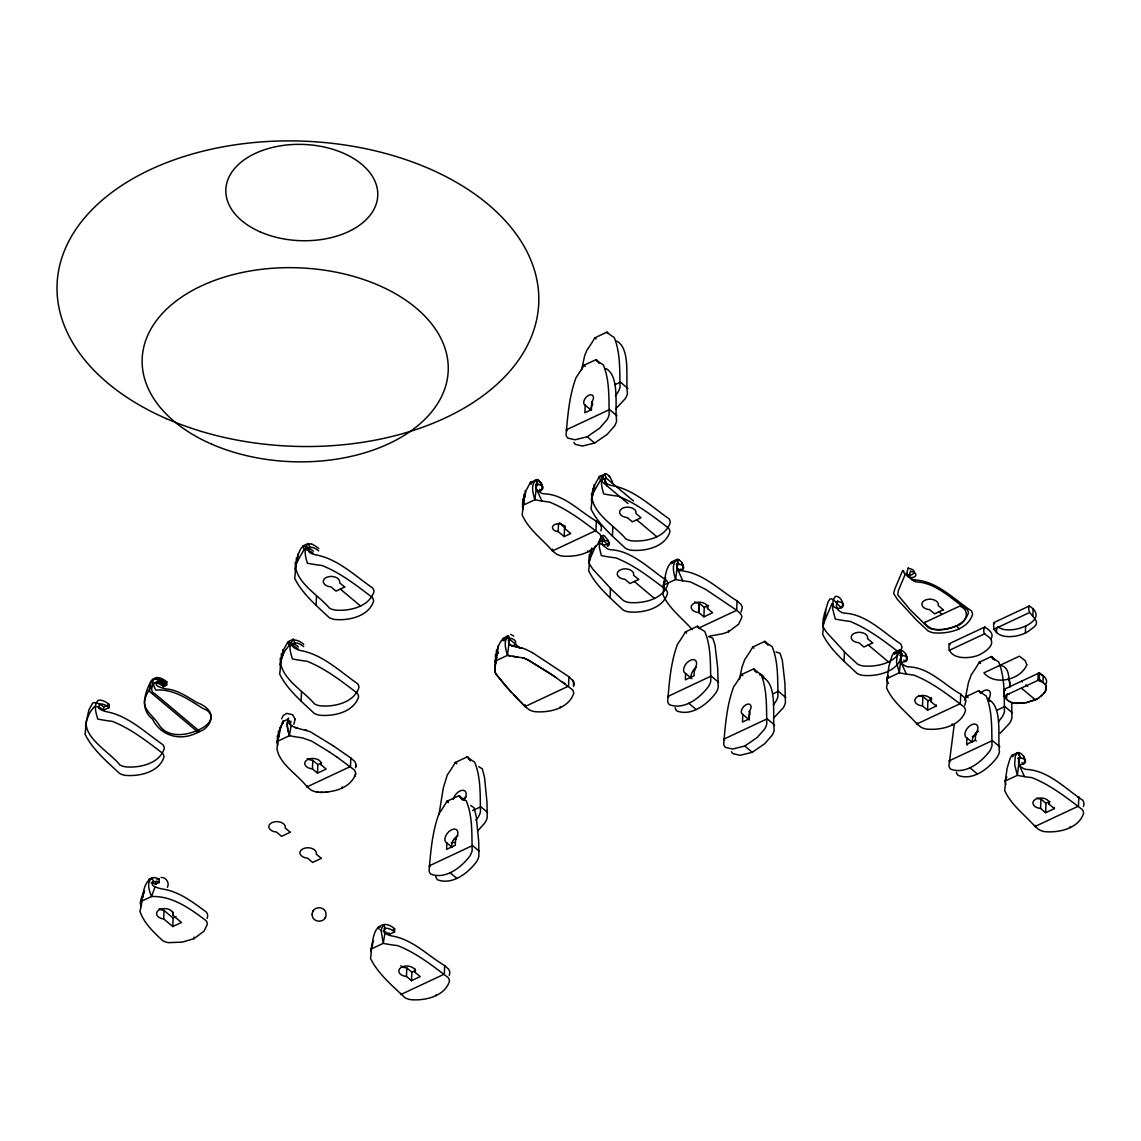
<?xml version="1.0" encoding="UTF-8"?>
<svg xmlns="http://www.w3.org/2000/svg" width="1141" height="1141" viewBox="0 0 1141 1141"><rect width="100%" height="100%" fill="white"/><g stroke="black" fill="none" stroke-linecap="round" stroke-linejoin="round"><path stroke-width="1.5" d="M312.235 914.668C311.536 905.897 325.827 905.326 325.969 914.012C326.996 923.397 311.45 923.497 312.235 914.198M520.481 648.373L509.87 639.459L508.43 635.637C495.85 640.187 496.192 656.246 495.151 667.628M685.584 673.49L685.356 679.851L694.056 675.757L694.284 669.382A8.258 4.949 -50 0 0 694.955 660.026A8.258 4.949 -50 0 0 685.556 664.461A8.258 4.949 -50 0 0 685.598 673.475L691.803 678.71M103.617 710.187L103.731 706.992L109.165 704.439L109.051 707.634L103.617 710.187A23.39 11.439 64.9 0 0 94.289 706.664L90.71 711.285A7.93 1.569 -64.7 0 0 89.383 713.753L88.741 715.122A13.549 2.938 -64.6 0 0 86.616 720.57C82.509 737.257 111.148 753.374 119.862 764.955A14.234 9.014 2.2 0 0 125.153 766.795C139.444 768.25 159.583 763.728 164.29 748.453A14.234 9.014 2.2 0 0 162.949 744.745C145.192 732.465 127.863 715.393 105.813 711.57A13.549 5.634 8.9 0 1 100.65 709.545L99.681 708.932A7.93 3.409 8.1 0 1 98.483 707.648L99.723 704.111A23.39 11.439 64.9 0 1 109.051 707.634M163.448 686.582L163.562 683.388L166.828 681.862L166.7 685.056L163.448 686.582A23.39 11.439 64.9 0 0 154.121 683.06L150.712 687.21A8.301 1.383 -61.1 0 0 149.171 689.677L148.016 691.774A15.66 4.25 -60.2 0 0 145.035 698.734C141.513 708.861 153.721 716.277 158.357 723.808C166.9 738.555 186.254 735.802 199.261 729.584C216.776 721.44 213.909 708.903 196.808 702.428C187.167 696.78 177.511 689.777 166.03 688.893A15.66 5.177 8.3 0 1 158.841 686.711L157.301 685.869A8.301 3.38 4 0 1 156.16 684.657L157.387 681.534A23.39 11.439 64.9 0 1 166.7 685.056M163.705 918.947A8.258 5.234 2.2 0 1 156.645 912.729A8.258 5.234 2.2 0 1 166.443 908.692A8.258 5.234 2.2 0 1 172.79 915.21L181.448 922.484L172.762 926.549L163.705 918.947L164.033 910.432A8.258 5.234 2.2 0 1 159.127 908.735M172.79 915.21L172.919 912.016M172.762 926.549L173.09 918.049L164.033 910.432M163.562 683.388A27.512 13.464 64.9 0 0 152.609 679.252L150.997 681.263A18.498 3.78 -76.1 0 0 149.314 684.514C143.795 695.967 141.056 710.258 152.58 719.187C160.981 736.202 180.592 741.322 197.008 732.736L197.093 730.611M197.008 732.736L199.176 731.709L199.261 729.584M159.326 882.307A6.347 3.366 62.9 0 1 159.269 879.112A27.384 13.007 57.9 0 0 151.981 877.786C141.085 883.918 143.524 900.62 139.887 911.074C143.68 922.912 153.907 932.582 162.906 940.797A14.234 9.014 2.2 0 0 168.198 942.651L182.161 942.138L193.97 938.686L194.027 937.089M277.277 735.874L277.848 744.987M303.706 646.619A23.39 11.439 64.9 0 0 294.392 643.096L293.137 646.633A7.93 3.409 8.1 0 0 294.349 647.903L295.319 648.516A13.549 5.634 8.9 0 0 300.482 650.541C322.532 654.378 339.847 671.436 357.618 683.73A14.234 9.014 2.2 0 1 358.944 687.438C354.238 702.699 334.099 707.235 319.808 705.78A14.234 9.014 2.2 0 1 314.517 703.926C302.964 690.148 279.759 678.225 280.258 658.186M278.176 737.571L278.433 731.196M281.171 659.883L281.413 653.508M279.531 733.863L279.773 727.473M282.512 656.175L282.754 649.785M318.71 550.875A23.39 11.439 64.9 0 0 309.396 547.352L308.541 551.017A9.67 4.678 -3.5 0 0 310.281 552.872L310.737 553.128A11.61 3.851 8.3 0 0 314.887 554.711C337.208 558.306 354.68 575.592 372.622 587.986A14.234 9.014 2.2 0 1 373.948 591.694C369.242 606.955 349.103 611.49 334.812 610.036A14.234 9.014 2.2 0 1 329.521 608.182C317.968 594.404 294.763 582.481 295.262 562.442M296.175 564.139L296.418 557.764M297.516 560.431L297.758 554.041M301.124 701.045L301.495 691.631M307.086 785.807L307.043 786.876L311.208 790.128A14.234 9.014 2.2 0 0 316.499 791.982C330.79 793.437 350.929 788.902 355.635 773.641A14.234 9.014 2.2 0 0 354.295 769.933L336.98 757.068M316.143 605.3L316.499 595.887M312.463 768.863A8.258 5.234 2.2 0 1 304.804 762.915A8.258 5.234 2.2 0 1 314.203 758.508A8.258 5.234 2.2 0 1 321.12 764.812L326.198 769.048L317.512 773.127L312.449 768.877L312.791 760.362A8.258 5.234 2.2 0 1 307.271 758.551M317.512 773.127L317.84 764.613L312.777 760.362M321.12 764.812L321.206 762.687M342.257 788.017L342.3 786.948M333.286 745.843L350.829 757.995L350.501 766.495L307.043 786.876C297.758 774.497 279.916 764.712 276.978 748.967A111.362 70.528 2.2 0 0 277.234 746.599A106.17 67.248 2.2 0 0 277.363 743.675L278.504 734.718M383.019 931.099A23.39 11.439 64.9 0 1 389.124 934.479L389.181 932.882M389.124 934.479L394.544 931.94L394.672 928.745A27.512 13.464 64.9 0 0 383.704 924.609C372.765 927.134 373.349 940.384 371.153 948.998A108.11 68.474 2.2 0 1 370.525 958.397C378.056 973.958 392.632 985.995 405.041 997.762A14.234 9.014 2.2 0 0 410.332 999.616C424.623 1001.056 444.762 996.535 449.454 981.26A14.234 9.014 2.2 0 0 448.128 977.552C432.496 965.643 416.223 952.892 397.767 945.632A108.11 68.474 2.2 0 1 383.233 943.35L371.153 948.998L372.608 944.791M400.919 993.44L400.876 994.51L444.334 974.129L444.662 965.614C427.419 955.259 411.944 938.9 391.32 935.862A13.549 5.634 8.9 0 1 386.157 933.837A8.8 3.78 8.1 0 1 385.002 933.081M406.481 976.439A8.258 5.234 2.2 0 1 398.822 970.492A8.258 5.234 2.2 0 1 408.221 966.085A8.258 5.234 2.2 0 1 415.124 972.374L420.202 976.61L411.516 980.69L406.453 976.439L406.809 967.925A8.258 5.234 2.2 0 1 400.876 965.814M411.516 980.69L411.844 972.175L406.781 967.925M415.124 972.374L415.281 968.966M436.09 995.651L436.133 994.581M446.873 842.957A8.258 4.949 -50 0 1 446.858 833.928A8.258 4.949 -50 0 1 456.257 829.521A8.258 4.949 -50 0 1 455.53 838.892L455.302 845.267L446.616 849.346L446.858 842.957L452.25 847.492M495.921 663.734L495.351 654.62M496.264 656.317L496.506 649.942M497.604 652.609L497.847 646.22M522.492 505.392L522.749 499.016M523.648 500.714L523.89 494.338M524.988 497.005L525.245 490.616M529.067 660.425L551.017 674.003L572.34 689.578A14.234 9.014 2.2 0 1 573.681 693.286C568.974 708.547 548.835 713.082 534.544 711.627A14.234 9.014 2.2 0 1 529.253 709.773L525.088 706.521L525.16 704.753M552.544 549.149L552.472 550.918L556.637 554.169A14.234 9.014 2.2 0 0 561.928 556.024C576.219 557.478 596.358 552.943 601.065 537.682A14.234 9.014 2.2 0 0 599.738 533.974C584.092 522.05 567.833 509.3 549.363 502.04A108.11 68.474 2.2 0 1 534.844 499.758L522.749 505.42A108.11 68.474 2.2 0 1 522.122 514.805C528.369 529.239 542.346 539.18 552.472 550.918L595.944 530.536L596.301 521.123C579.5 511.539 564.196 494.067 543.715 493.811A8.458 4.379 4.1 0 1 540.962 492.955L536.94 489.846A14.961 7.745 4 0 1 535.885 486.237L536.869 483.927L535.514 484.568L538.067 484.526A5.192 3.295 2.2 0 1 542.888 488.319A5.192 3.295 2.2 0 1 536.812 491.029M558.191 531.549A6.19 3.922 2.2 0 1 552.472 527.085A6.19 3.922 2.2 0 1 559.518 523.776A6.19 3.922 2.2 0 1 564.709 528.483L570.728 533.532L564.21 536.598L558.191 531.549L558.505 523.362M564.21 536.598L564.567 527.199L559.76 523.134M564.709 528.483L564.824 525.559M560.302 707.662L560.359 706.493M532.433 652.638L568.917 676.727L568.546 686.14L525.088 706.521L513.493 694.627M585.176 405.169L584.891 412.757L591.409 409.705L591.708 402.117A6.19 3.708 -50 0 0 592.222 395.1A6.19 3.708 -50 0 0 585.19 398.394A6.19 3.708 -50 0 0 585.176 405.169L591.209 410.232M587.701 552.059L587.743 550.889M588.984 561.244L589.227 554.868M605.728 478.079L604.873 481.744A9.67 4.678 -3.5 0 0 606.613 483.599L607.069 483.855A11.61 3.851 8.3 0 0 611.219 485.424C633.54 489.033 651.012 506.319 668.94 518.699A14.234 9.014 2.2 0 1 670.28 522.407C665.574 537.682 645.435 542.203 631.144 540.763A14.234 9.014 2.2 0 1 625.853 538.909C614.3 525.131 591.095 513.208 591.594 493.154M590.125 556.566L590.382 550.176M592.507 494.866L592.75 488.476M591.48 552.843L591.666 548.065M593.848 491.143L594.09 484.768M610.093 597.727L610.464 588.314M612.46 536.028L612.831 526.614M703.897 616.839L698.834 612.589A8.258 5.234 2.2 0 1 691.204 606.641A8.258 5.234 2.2 0 1 700.603 602.234A8.258 5.234 2.2 0 1 707.506 608.524L712.583 612.76L703.897 616.839L704.254 607.426L699.205 603.175A8.258 5.234 2.2 0 1 694.641 601.949M707.506 608.524L707.648 605.386M709.117 636.207L722.324 633.84L728.471 631.8L728.514 630.616M676.285 564.296L677.654 563.668L676.798 567.334A9.67 4.678 -3.5 0 0 678.538 569.188L678.995 569.445A11.61 3.851 8.3 0 0 683.131 571.013C704.026 573.866 719.686 590.382 737.072 600.865L736.715 610.278L740.509 613.715A14.234 9.014 2.2 0 1 741.835 617.424L738.584 624.227L728.471 631.8M742.791 714.437L742.491 722.025L749.009 718.973L749.309 711.385A6.19 3.708 -50 0 0 749.822 704.368A6.19 3.708 -50 0 0 742.791 707.677A6.19 3.708 -50 0 0 742.791 714.437L749.266 719.885M822.961 624.712L823.203 618.322M824.116 620.034L824.358 613.644M825.456 616.311L825.699 609.936M844.069 661.195L844.44 651.782M916.95 722.795L916.908 723.965L921.058 727.231A14.234 9.014 2.2 0 0 926.349 729.07C940.64 730.525 960.779 726.004 965.486 710.729A14.234 9.014 2.2 0 0 964.159 707.021C948.528 695.097 932.254 682.347 913.798 675.087A108.11 68.474 2.2 0 1 899.265 672.805L887.185 678.467A108.11 68.474 2.2 0 1 886.543 687.852C892.79 702.285 906.767 712.226 916.908 723.965L960.365 703.598L960.722 694.17C943.921 684.586 928.631 667.114 908.136 666.857A8.458 4.379 4.1 0 1 905.383 666.002L902.588 664.219A15.147 8.643 -3 0 1 901.062 662.308L900.292 658.928L901.376 654.891L900.021 655.533M936.276 704.896L936.233 706.079L927.547 710.158L922.484 705.908L922.855 696.523A8.258 5.177 1.9 0 1 918.519 695.454M927.547 710.158L927.904 700.745L922.841 696.538M984.754 627.037C981.303 634.253 986.994 634.667 990.359 638.489C995.166 645.221 985.838 651.126 980.861 654.064C971.062 659.612 945.989 660.397 949.212 643.709L984.754 627.037C988.762 629.518 994.51 633.726 990.973 638.96M952.122 725.106L952.165 723.936M967.568 745.073L966.627 744.303L966.869 737.913A8.258 4.949 -50 0 1 966.869 728.885A8.258 4.949 -50 0 1 976.268 724.478A8.258 4.949 -50 0 1 975.555 733.848L975.327 740.224L976.254 741.008M1029.268 605.999C1025.074 615.926 1046.097 620.034 1030.851 629.333C1021.552 638.432 991.229 641.841 993.725 622.658L1029.268 605.999C1052.501 620.091 1009.443 637.077 997.933 626.709M996.549 632.585L996.749 627.479M1003.823 696.652L1003.752 689.521L1039.294 672.862C1043.302 675.401 1049.05 679.508 1045.527 684.771M1007.845 700.503L1006.576 699.447L1006.776 694.341M1025.374 633.013L1025.631 626.209M1032.89 615.541L1033.161 608.738M1037.953 680.179L1038.21 673.375L1043.188 675.6L1042.931 682.418L1044.172 683.473M1039.294 672.862L1039.422 679.965M1035.044 825.328L1035.001 826.498L1039.166 829.764A14.234 9.014 2.2 0 0 1044.457 831.618C1058.748 833.058 1078.887 828.537 1083.593 813.262A14.234 9.014 2.2 0 0 1082.253 809.554C1066.621 797.63 1050.362 784.88 1031.892 777.62A108.11 68.474 2.2 0 1 1017.358 775.338L1005.278 781L1005.806 784.666M1054.384 807.443L1054.341 808.612L1045.641 812.692L1040.592 808.441L1040.963 799.057A8.258 5.177 1.9 0 1 1036.884 798.115M1045.641 812.692L1045.997 803.293L1040.949 799.071M1070.215 827.639L1070.258 826.469M355.479 767.75L355.963 765.126A14.234 9.014 2.2 0 0 354.623 761.418L350.829 757.995M355.635 773.627L355.151 776.265M573.552 686.497L573.424 681.362L568.917 676.727M355.849 766.424L355.963 765.126M573.937 685.17L574.037 683.873A14.234 9.014 2.2 0 0 572.711 680.164M509.87 639.459L508.173 640.258L509.485 639.53L508.472 642.469L510.369 645.05L524.732 648.858L532.448 652.638M901.376 654.891L899.265 672.805L896.555 662.251L897.14 654.178A35.285 19.839 39.1 0 1 899.35 650.185A9.984 4.935 65.6 0 1 900.192 650.056A9.542 4.721 65.6 0 1 905.084 653.18A8.515 7.445 -75.7 0 1 905.612 653.936L906.453 655.875A6.033 5.277 -75.7 0 1 906.239 659.755L905.412 661.452L904.385 660.625A6.033 0.827 46.8 0 1 903.8 660.111M494.994 668.826L495.365 661.024L507.46 655.348L509.485 639.53M536.869 483.927L534.844 499.744C533.061 493.582 530.437 485.182 535.814 480.033A5.776 2.853 65.6 0 1 538.224 479.99L541.932 484.839A6.005 5.249 -75.7 0 1 541.747 488.79L540.92 490.487L539.893 489.66A6.033 0.827 46.8 0 1 539.593 489.418M677.654 563.668L675.615 579.485L663.534 585.162A108.11 68.474 2.2 0 1 662.907 594.547C668.897 608.595 682.475 618.294 692.316 629.704M495.051 668.426L494.909 669.41M439 814.56L443.307 787.875L447.372 774.796A108.11 64.837 -50 0 0 455.288 762.473L467.368 756.811L470.563 760.762M494.966 669.011L494.823 670.009M494.88 669.61L494.837 671.393M329.207 751.833L311.735 741.151L302.051 737.771A113.23 71.712 2.2 0 1 299.256 737.4L297.43 737.129A107.254 67.932 2.2 0 1 294.706 736.701L289.415 735.703L277.32 741.379L279.688 729.598L282.654 721.711A5.848 2.71 68.2 0 0 283.31 723.28M599.439 540.905L599.339 547.266L601.321 555.596A108.11 68.474 2.2 0 0 615.855 557.878C634.31 565.166 650.584 577.902 666.216 589.826A14.234 9.014 2.2 0 1 667.542 593.534C662.835 608.795 642.697 613.33 628.406 611.876A14.234 9.014 2.2 0 1 623.129 610.021C610.72 598.255 596.13 586.217 588.613 570.657A108.11 68.474 2.2 0 0 589.255 561.272L591.68 549.063M494.78 670.209L495.194 672.377M965.414 697.921L968.509 682.347L971.362 674.559A108.11 64.837 -50 0 0 979.278 662.236L991.358 656.56A108.11 64.837 -50 0 0 998.603 661.78C1004.979 677.055 1004.08 695.268 1004.465 711.627A14.234 8.529 -50 0 1 1002.326 716.733L998.418 721.839M287.903 730.311L289.415 735.703L291.169 725.448A8.8 3.78 8.1 0 0 292.324 726.218L294.706 727.316A13.835 5.762 8.9 0 0 297.487 728.229L310.01 731.595L333.3 745.843M495.408 662.607L496.848 655.119M280.016 664.561L281.271 659.555A13.549 2.938 -64.6 0 1 283.396 654.107L284.038 652.738A7.93 1.569 -64.7 0 1 285.364 650.27L288.958 645.649A23.39 11.439 64.9 0 1 298.272 649.158M581.61 369.784L584.648 355.764L586.916 350.159A108.11 64.837 -50 0 0 594.832 337.836L606.912 332.159A108.11 64.837 -50 0 0 614.158 337.379C620.533 352.655 619.634 370.854 620.019 387.227A14.234 8.529 -50 0 1 617.88 392.333L615.47 395.727M739.553 678.966L742.007 667.128L744.859 659.341A108.11 64.837 -50 0 0 752.775 647.018L764.855 641.356A108.11 64.837 -50 0 0 772.1 646.562C778.476 661.837 777.577 680.05 777.962 696.409A14.234 8.529 -50 0 1 775.823 701.515L773.413 704.924M954.218 724.82L948.913 765.896A14.234 8.529 -50 0 0 950.724 769.148C965.471 774.81 981.431 762.288 989.86 750.792A14.234 8.529 -50 0 0 992 745.686C991.615 729.327 992.527 711.1 986.138 695.853A108.11 64.837 -50 0 1 978.892 690.633L966.812 696.295A108.11 64.837 -50 0 1 964.516 700.118M295.02 568.817L296.631 563.269A11.61 3.138 -60.3 0 1 298.828 558.719L303.962 549.905A23.39 11.439 64.9 0 1 313.276 553.414M495.108 660.996L495.836 657.943A14.648 3.965 -60.3 0 1 496.249 656.703L496.72 655.433A11.71 3.166 -60.3 0 1 496.991 654.806L496.72 655.433M591.352 499.544L592.963 493.982A11.61 3.138 -60.3 0 1 595.16 489.446L600.294 480.618M278.818 733.235L283.41 720.584M281.585 718.859L283.182 715.55L286.562 713.453M143.138 895.428L141.598 901.176L151.511 896.526C172.434 895.685 190.219 908.735 206.008 920.587A14.234 9.014 2.2 0 1 207.334 924.296L204.068 931.099L193.97 938.686M143.295 894.844L144.522 891.121M207.177 918.419L207.662 915.781A14.234 9.014 2.2 0 0 206.336 912.073C193.186 902.431 178.895 891.249 162.193 888.982A15.66 5.177 8.3 0 1 155.062 886.814L151.511 896.526C149.328 890.85 146.105 882.335 151.981 877.786L153.507 881.608A23.234 10.968 56.7 0 1 159.455 882.592M449.312 975.384L449.782 972.76A14.234 9.014 2.2 0 0 448.456 969.051L444.662 965.614M600.936 530.893L601.421 528.269A14.234 9.014 2.2 0 0 600.095 524.56L596.301 521.123M1083.465 806.473L1083.95 803.849A14.234 9.014 2.2 0 0 1082.624 800.141C1065.309 788.631 1048.18 770.332 1026.244 769.405A8.458 4.379 4.1 0 1 1023.477 768.535L1020.696 766.752A15.147 8.643 -3 0 1 1019.155 764.855L1018.4 761.461L1019.469 757.424L1017.373 775.338L1014.663 764.784L1015.233 756.711A35.285 19.839 39.1 0 1 1017.444 752.732A9.984 4.935 65.6 0 1 1018.285 752.589A9.542 4.721 65.6 0 1 1023.177 755.713A8.515 7.445 -75.7 0 1 1023.719 756.469L1024.547 758.408A6.033 5.277 -75.7 0 1 1024.347 762.288L1023.52 763.985L1022.493 763.158A6.033 0.827 46.8 0 1 1021.894 762.644M278.989 735.246A13.621 2.952 -64.6 0 0 278.504 736.587L277.049 742.962M523.149 504.422L522.435 506.846L523.277 509.086M1005.863 779.446L1005.335 781.057A108.11 68.474 2.2 0 1 1004.65 790.385C1010.883 804.819 1024.875 814.76 1035.001 826.498L1078.459 806.131L1078.83 796.718L1077.489 797.331M277.32 741.379L279.017 736.458M523.334 503.866L523.548 503.267A8.458 0.742 -66.5 0 1 524.29 501.341M541.804 488.605L540.92 490.487L539.764 489.56M664.647 580.213L663.278 585.133L664.861 589.184M599.695 539.864L600.052 538.923M831.974 603.703L825.029 619.948A8.458 0.742 -66.5 0 0 824.016 622.587L822.932 626.694L826.811 632.613L846.009 653.422L857.462 664.076A14.234 9.014 2.2 0 0 862.753 665.93C877.044 667.371 897.183 662.85 901.889 647.575A14.234 9.014 2.2 0 0 900.549 643.866C883.248 632.371 866.119 614.058 844.183 613.131A8.458 4.379 4.1 0 1 841.416 612.275L838.621 610.478A15.147 8.643 -3 0 1 837.095 608.581L836.324 605.186L837.408 601.164M902.645 570.571L895.699 586.816A8.458 0.742 -66.5 0 0 894.687 589.455L893.603 593.562L897.482 599.467L916.679 620.29L928.132 630.944A14.234 9.014 2.2 0 0 933.424 632.799C947.715 634.239 967.853 629.718 972.56 614.443A14.234 9.014 2.2 0 0 971.233 610.735C953.919 599.225 936.79 580.926 914.854 579.999M905.583 573.467L898.423 590.425L897.71 594.789L910.033 609.651L928.474 627.693A12.779 8.101 2.2 0 0 933.224 629.361C946.046 630.659 964.145 626.594 968.367 612.874A12.779 8.101 2.2 0 0 967.169 609.551C951.623 599.21 936.248 582.78 916.537 581.939A7.602 3.922 4.1 0 1 914.055 581.168L911.545 579.557A13.592 7.759 -3 0 1 910.176 577.845L909.491 574.807L910.461 571.185M888.268 675.843L887.185 678.467L889.039 665.774L891.692 656.731A35.285 12.08 87.3 0 1 893.916 652.738L899.35 650.199L902.56 655.49A5.192 3.295 2.2 0 1 907.366 659.412A5.192 3.295 2.2 0 1 900.934 661.937M1006.376 778.376L1005.278 781L1007.132 768.307L1009.799 759.264A35.285 12.08 87.3 0 1 1012.024 755.271L1017.444 752.732L1020.667 758.038A5.192 3.295 2.2 0 1 1025.488 761.817A5.192 3.295 2.2 0 1 1019.412 764.527M595.559 546.14L591.052 556.494A8.458 0.742 -66.5 0 0 590.025 559.119L588.956 563.226L592.835 569.145L612.032 589.968L623.485 600.608A14.234 9.014 2.2 0 0 628.777 602.462C643.068 603.903 663.206 599.382 667.913 584.121A14.234 9.014 2.2 0 0 666.572 580.412C649.272 568.903 632.143 550.604 610.193 549.662A8.458 4.379 4.1 0 1 607.44 548.807L603.418 545.698A14.961 7.745 4 0 1 602.362 542.089L603.347 539.779M908.079 568.018L907.009 572.055L907.765 575.449A15.147 8.643 -3 0 0 909.291 577.346L912.087 579.143A8.458 4.379 4.1 0 0 914.854 579.999M167.427 887.299C169.781 882.949 166.044 877.101 161.095 877.415M524.389 501.869L522.749 505.42L526.115 490.43L530.38 482.586A5.776 2.795 64.2 0 1 530.936 482.215A5.605 2.71 64.2 0 1 532.234 482.315L532.547 482.458A5.734 2.781 64.2 0 0 530.922 482.201L531.378 483.499M495.365 661.024L497.005 657.458M665.16 581.596L663.534 585.162C665.759 576.176 665.503 562.627 676.584 559.775A5.776 2.853 65.6 0 1 679.009 559.732M741.065 611.99L742.206 607.996A14.234 9.014 2.2 0 0 740.866 604.288L737.072 600.865M964.716 705.295L965.842 701.316A14.234 9.014 2.2 0 0 964.516 697.607L960.722 694.17M312.834 911.659L313.518 910.461M325.385 917.278L324.943 918.106M600.494 538.039L602.291 535.885A5.648 2.781 65.6 0 1 604.174 535.6L608.41 540.691A6.005 5.249 -75.7 0 1 608.281 544.457L607.397 546.325A5.192 3.295 2.2 0 0 609.18 542.802A5.192 3.295 2.2 0 0 604.545 540.378L602.291 535.885M288.716 718.103L287.133 722.895L287.646 729.099M293.793 724.293L295.162 719.201M475.94 820.365L478.336 816.97A14.234 8.529 -50 0 0 480.475 811.864C480.09 795.505 481.003 777.278 474.599 762.031A108.11 64.837 -50 0 1 467.354 756.825M1043.487 693.842L1045.826 690.476L1046.311 687.296M290.998 721.155L290.156 724.321A7.93 3.409 8.1 0 0 291.354 725.605L292.324 726.218M508.43 635.637C503.053 640.786 505.677 649.186 507.46 655.348L517.615 657.088M477.594 831.133L485.082 822.632A14.234 8.529 -50 0 0 487.221 817.527L487.007 802.437L484.526 777.378L482.329 768.891L478.764 766.652M1040.877 696.195L1045.413 691.703L1046.04 686.283M1042.432 695.14L1039.266 697.408M615.769 408.806L625.339 398.594A14.234 8.529 -50 0 0 627.479 393.488C625.354 379.782 630.987 349.089 616.953 341.216A8.458 2.952 49.7 0 0 616.611 341.23M773.712 717.989L783.282 707.777A14.234 8.529 -50 0 0 785.422 702.685L784.908 683.06L782.312 660.197L780.045 653.294L775.994 651.939M1000.215 733.207L1009.785 722.995A14.234 8.529 -50 0 0 1011.924 717.889L1011.696 702.785M1008.131 678.966L1008.658 678.595A9.984 4.978 64.4 0 1 1009.272 680.15A9.542 4.764 64.4 0 1 1009.785 686.925A8.515 5.434 16.1 0 1 1009.557 687.438L1009.2 687.124M1039.408 697.522L1035.4 699.875L1026.016 702.642M199.176 731.709C210.058 728.329 217.375 713.068 202.97 708.518C188.536 699.547 173.76 688.636 155.632 690.063L152.609 682.96A18.498 10.041 17.7 0 1 153.45 680.107L155.861 677.725A27.512 13.464 64.9 0 1 166.828 681.862M1016.331 703.398L1026.158 702.756L1037.583 698.748M685.399 631.929A108.11 64.837 -50 0 1 677.497 644.266C670.723 662.351 669.254 682.404 667.685 701.487A14.234 8.529 -50 0 0 669.51 704.724C684.286 710.33 700.232 697.779 708.647 686.269A14.234 8.529 -50 0 0 710.772 681.163C710.344 664.832 711.2 646.619 704.739 631.415A108.11 64.837 -50 0 1 697.479 626.238L685.399 631.929L686.64 633.07M675.144 707.748A14.234 8.529 -50 0 0 676.97 710.986C691.746 716.591 707.691 704.054 716.106 692.53A14.234 8.529 -50 0 0 718.231 687.424L717.66 667.842L715.008 645.022L712.711 638.133L708.932 636.735M587.173 436.761L599.553 428.26L607.041 419.76A14.234 8.529 -50 0 0 609.18 414.654C608.795 398.295 609.708 380.067 603.304 364.82A108.11 64.837 -50 0 1 596.058 359.6L583.978 365.263A108.11 64.837 -50 0 1 576.062 377.585C569.245 395.685 567.719 415.766 566.079 434.864A14.234 8.529 -50 0 0 567.904 438.115L574.993 439.784L587.173 436.761L594.632 443.022L607.012 434.536L614.5 426.035A14.234 8.529 -50 0 0 616.639 420.929C614.514 407.209 620.148 376.53 606.113 368.643A8.458 2.952 49.7 0 0 605.243 368.857M446.958 801.282A108.11 64.837 -50 0 1 439.028 813.604C432.211 831.703 430.685 851.785 429.059 870.883A14.234 8.529 -50 0 0 430.87 874.134C445.618 879.797 461.577 867.274 470.006 855.779A14.234 8.529 -50 0 0 472.146 850.673C471.761 834.313 472.674 816.086 466.27 800.839A108.11 64.837 -50 0 1 459.024 795.634L446.944 801.282L448.327 802.651M435.791 876.545A14.234 8.529 -50 0 0 437.616 879.797C452.364 885.459 468.323 872.936 476.753 861.441A14.234 8.529 -50 0 0 478.892 856.335L478.678 841.245L476.196 816.186L474 807.7L470.805 805.546M744.773 746.029L757.153 737.542L764.641 729.042A14.234 8.529 -50 0 0 766.781 723.936C766.395 707.577 767.308 689.349 760.904 674.103A108.11 64.837 -50 0 1 753.659 668.883L741.579 674.531A108.11 64.837 -50 0 1 733.663 686.868C726.846 704.967 725.319 725.034 723.679 744.132A14.234 8.529 -50 0 0 725.505 747.384L732.593 749.052L744.773 746.029L752.233 752.304L764.613 743.804L772.1 735.303A14.234 8.529 -50 0 0 774.24 730.197C772.115 716.491 777.748 685.798 763.714 677.925A8.458 2.952 49.7 0 0 762.844 678.139M956.372 772.157A14.234 8.529 -50 0 0 958.183 775.409C972.945 781.072 988.89 768.549 997.32 757.068A14.234 8.529 -50 0 0 999.459 751.962C997.348 738.241 1002.968 707.563 988.933 699.675A8.458 2.952 49.7 0 0 988.605 699.69M614.956 384.66L620.39 382.121L627.85 388.382M535.685 485.638L538.067 484.526L536.37 479.662M609.037 475.897L606.541 473.9A5.648 2.781 65.6 0 0 604.659 474.185L599.225 476.738L600.679 480.561L606.113 478.008L633.497 501.013M598.312 542.26L603.746 539.707M676.684 564.239L678.838 564.267A5.192 3.295 2.2 0 1 683.687 567.419A5.192 3.295 2.2 0 1 679.594 570.785M677.141 565.066L678.838 564.267L677.155 559.404M317.84 764.613L321.634 762.83M704.254 607.426L708.604 605.386M152.081 882.278L153.507 881.608L152.281 884.717A8.301 3.38 4 0 0 153.422 885.929L154.976 886.771M698.691 628.106L736.715 610.278L705.58 589.341L690.148 581.782A108.11 68.474 2.2 0 1 675.615 579.5C673.846 573.324 671.208 564.923 676.584 559.775L678.039 563.597M173.09 918.049L175.985 916.679M472.702 810.581L480.846 806.758L487.592 812.421M924.239 622.729L959.781 606.071C971.048 610.392 966.441 623.271 956.158 626.266C948.214 629.033 939.1 631.7 930.956 628.263C929.316 627.179 923.426 623.785 925.251 622.259M772.899 693.856L778.333 691.303L785.792 697.579M900.406 655.462L901.761 654.834M900.862 656.289L902.56 655.49L900.192 650.056M993.454 629.475L1028.997 612.803M948.955 650.513L984.498 633.854M383.875 929.059L385.23 928.417A23.39 11.439 64.9 0 1 394.544 931.94M393.317 929.387L394.672 928.745M927.904 700.745L931.712 698.962M411.844 972.175L415.652 970.392M1003.495 696.338L1039.18 679.794L1040.136 680.464M996.692 710.344L1004.836 706.521L1012.295 712.783M966.627 744.303L975.327 740.224M1017.772 758.223L1019.869 757.367M1018.285 759.15L1020.667 758.038L1018.285 752.589M1045.997 803.293L1049.806 801.51M594.632 443.022L582.452 446.045L575.364 444.377A14.234 8.529 -50 0 1 573.952 442.394M752.233 752.304L740.053 755.313L732.964 753.645A14.234 8.529 -50 0 1 731.552 751.677M286.762 713.41L292.681 714.737L295.205 719.415M972.303 736.515L974.542 736.102M1024.047 703.156L1013.08 702.87M325.299 792.268L327.809 791.954M455.059 842.429L451.208 842.7M320.65 792.439L322.917 792.439M522.35 648.231L521.408 648.117A20.238 6.718 8.3 0 1 519.626 647.86L511.881 645.806A11.881 3.951 8.3 0 1 510.84 645.307M316.499 791.982L318.51 792.296M512.751 656.346L523.462 657.972M510.084 655.875L507.46 655.348M1014.805 703.312L1011.596 702.428M522.664 657.758L524.86 658.471M510.683 634.41L513.792 636.036M305.332 729.698L306.644 730.126M523.904 658.115L526.5 659.17M311.835 544.2C298.386 541.419 297.088 559.689 295.277 568.846A108.11 68.474 2.2 0 1 294.649 578.23C302.18 593.791 316.756 605.828 329.164 617.595A14.234 9.014 2.2 0 0 334.456 619.449C348.747 620.904 368.885 616.368 373.592 601.107A14.234 9.014 2.2 0 0 372.251 597.399C356.62 585.476 340.346 572.725 321.89 565.465A108.11 68.474 2.2 0 1 307.357 563.183C305.588 557.008 302.95 548.607 308.327 543.458L309.781 547.281L304.347 549.834L302.907 546.011L306.401 546.753A33.93 16.602 64.9 0 1 313.361 551.16M1010.213 701.858L1011.753 702.542M456.828 763.115L455.273 762.473L456.657 763.842M446.944 801.282L448.499 801.923M525.373 658.671L528.383 660.083M1038.096 680.307L1042.674 682.232M601.079 476.467L603.603 478.45M537.682 479.748L540.577 482.215A8.515 7.445 -75.7 0 1 541.105 482.971L541.946 484.911M527.099 659.441L556.423 677.683M1008.915 701.173L1010.356 701.986M673.775 562.456L673.49 562.285A5.776 2.795 64.2 0 0 671.15 562.328L671.707 563.754M678.952 559.732L681.348 561.957A8.515 7.445 -75.7 0 1 681.89 562.713L682.732 564.652M1007.959 693.571L1009.172 694.37M1007.703 700.374L1009.058 701.301M329.193 751.833L336.98 757.082M1040.221 680.507L1041.59 681.477M1039.508 680.007L1040.863 680.963M562.271 681.733L565.351 683.887M559.675 523.12L564.567 527.199M976.026 734.233L976.496 734.619M908.478 567.961L909.277 568.632A5.192 3.295 2.2 0 1 914.112 572.368A5.192 3.295 2.2 0 1 908.193 575.15A5.192 3.295 2.2 0 1 903.843 571.17L903.044 570.5M910.818 571.128L911.531 571.727A4.664 2.952 2.2 0 1 915.866 575.093A4.664 2.952 2.2 0 1 910.547 577.574A4.664 2.952 2.2 0 1 906.653 574.009L905.94 573.41M938.957 611.833L942.01 614.4M1021.523 681.191L1022.407 681.933M1025.944 684.9L1027.713 686.397M1021.409 688.123L1035.557 700.004M988.477 700.175L989.875 701.33M837.808 601.093L838.606 601.763A5.192 3.295 2.2 0 1 843.427 605.5A5.192 3.295 2.2 0 1 837.508 608.281A5.192 3.295 2.2 0 1 833.172 604.316L832.374 603.646M617.01 415.823L609.551 409.548L566.093 429.929L567.02 430.713M591.708 402.117L592.635 402.887M999.844 746.856L992.385 740.58L948.927 760.961L949.854 761.746M868.287 644.965L888.511 661.965M936.233 706.079L931.17 701.829A8.258 5.234 2.2 0 0 924.239 695.539A8.258 5.234 2.2 0 0 914.84 699.946A8.258 5.234 2.2 0 0 922.498 705.894M1054.341 808.612L1049.278 804.362L1049.392 801.438L1049.264 804.376A8.258 5.234 2.2 0 0 1042.346 798.072A8.258 5.234 2.2 0 0 1032.947 802.48A8.258 5.234 2.2 0 0 1040.606 808.427M966.869 737.913L972.004 742.192M969.993 767.793L977.452 774.054M600.679 480.561L628.063 503.552M636.678 519.797L656.902 536.798M627.279 517.586L632.328 521.836L641.028 517.757L635.965 513.507A8.258 5.234 2.2 0 0 629.033 507.232A8.258 5.234 2.2 0 0 619.634 511.639A8.258 5.234 2.2 0 0 627.293 517.586M634.31 581.496L654.535 598.497M774.611 725.091L767.151 718.83L723.694 739.197L724.635 739.981M718.602 682.318L711.143 676.057L667.67 696.552L668.612 697.336M749.309 711.385L750.236 712.169M694.256 669.396L695.197 670.181M688.793 703.298L696.267 709.574M340.346 589.07L360.585 606.071M464.287 800.44L463.859 800.083A8.258 4.949 -50 0 0 463.018 790.271A8.258 4.949 -50 0 0 453.305 799.456M479.263 851.229L472.517 845.567L429.059 865.948L429.9 866.661M455.53 838.892L456.371 839.605M450.139 872.779L456.885 878.442M198.177 730.097L155.176 693.97C149.442 691.817 151.582 684.871 155.761 682.289A23.39 11.439 64.9 0 1 165.074 685.812M198.092 732.222L149.628 691.503L149.685 689.25A30.778 15.047 64.9 0 1 152.637 680.036L154.235 678.481A27.512 13.464 64.9 0 1 165.188 682.618M979.263 662.236L980.618 663.463M966.812 696.295L968.153 697.522M594.818 337.836L596.073 338.977M583.978 365.263L585.219 366.404M752.76 647.018L754.016 648.174M741.579 674.531L742.834 675.686M1006.376 699.248L1004.722 695.953M525.088 706.521L506.219 686.768L496.991 675.472M993.725 622.658L994.667 623.614M1003.752 689.521L1004.693 690.476M950.153 644.665L949.212 643.709M600.922 537.653L603.746 540.834A6.005 0.813 46.8 0 0 606.327 543.33L607.468 544.243A5.192 3.295 2.2 0 1 601.906 544.442A5.192 3.295 2.2 0 1 599.111 541.319M956.358 625.796L959.196 628.819M511.51 692.53L496.05 674.003M1044.015 683.345L1045.056 684.429M981.018 692.915L978.892 690.633L980.761 693.471M994.538 660.054L991.358 656.56L993.212 659.412M835.697 601.992L837.722 604.288A6.005 0.813 46.8 0 0 840.304 606.798L841.459 607.711L842.343 605.842A6.005 5.249 -75.7 0 0 842.472 602.063L841.117 599.453A9.613 4.749 65.6 0 0 835.383 596.458A35.285 19.839 39.1 0 0 833.172 600.451L832.588 608.51L835.298 619.064A108.11 68.474 2.2 0 0 849.831 621.346C868.287 628.634 884.56 641.356 900.192 653.28A14.234 9.014 2.2 0 1 901.518 656.988C896.826 672.263 876.673 676.784 862.382 675.344A14.234 9.014 2.2 0 1 857.105 673.49C844.697 661.723 830.106 649.685 822.59 634.125A108.11 68.474 2.2 0 0 823.232 624.726L825.071 612.032L827.724 603.004A35.285 12.08 87.3 0 1 829.949 598.996A9.613 4.65 64.1 0 1 835.697 601.977M459.852 796.603L459.039 795.619L460.707 797.844M607.953 333.429L606.912 332.159L607.739 333.5M699.576 628.777L697.479 626.224L698.321 627.564M460.664 797.588L462.233 799.57M599.182 363.451L596.073 359.6L596.9 360.941M767.964 645.207L764.855 641.356L765.682 642.697M756.783 672.719L753.673 668.868L755.328 671.55M467.368 756.811L469.037 759.036M469.593 759.778L470.149 760.534M461.264 798.586L461.82 799.342M1044.899 684.3L1045.726 685.399M610.164 477.352L612.118 481.16A4.721 2.268 65.1 0 1 612.46 483.37M888.468 683.316L886.899 680.421L887.969 676.313A8.458 0.742 -66.5 0 1 888.197 675.7M496.649 674.959L495.365 672.748M1004.836 689.021L1005.463 690.148M495.793 673.561L494.923 671.707M1012.766 756.711L1012.024 755.271A9.984 4.821 64.1 0 1 1012.851 755.142A9.542 4.607 64.1 0 1 1013.907 755.313M894.815 654.478L893.916 652.738A9.984 4.821 64.1 0 1 894.744 652.609L895.057 653.337M1045.584 685.285L1046.197 686.397M536.17 488.505L541.946 501.042M1019.155 764.855L1024.475 776.622M901.062 662.308L906.368 674.089M1012.851 755.142L1013.165 755.87M676.97 567.676L682.732 580.769M141.085 906.011L140.186 903.23L141.142 898.851A15.66 4.25 -60.2 0 1 144.066 891.977M379.14 929.302L378.284 927.148A27.512 13.464 64.9 0 1 380.737 927.062M149.571 881.465L148.715 879.326A27.384 13.621 72 0 1 151.14 879.24M1023.719 756.469L1025.303 760.462M905.612 653.936L907.195 657.929M681.89 562.713L683.473 566.692M541.105 482.971L542.688 486.95M606.113 478.008L604.659 474.185C599.282 479.32 601.906 487.72 603.689 493.896A108.11 68.474 2.2 0 0 618.222 496.178C636.678 503.466 652.952 516.203 668.583 528.126A14.234 9.014 2.2 0 1 669.91 531.834C665.217 547.095 645.079 551.616 630.788 550.176A14.234 9.014 2.2 0 1 625.496 548.322C613.088 536.555 598.497 524.518 590.981 508.957A108.11 68.474 2.2 0 0 591.623 499.558L594.96 484.583L599.225 476.738A5.648 2.738 64.2 0 1 601.079 476.453M601.949 475.455L603.404 479.277M537.268 483.855L535.814 480.033L530.38 482.586L531.007 484.255M502.996 638.19L503.965 640.743M671.707 561.957L672.149 563.24M289.415 735.703L287.204 726.075L288.031 719.187A5.848 2.995 61.5 0 0 288.83 720.684M371.153 951.494L372.123 944.876A13.549 2.938 -64.6 0 1 373.62 940.826M1010.227 686.468C1008.373 679.808 1010.113 667.656 1001.399 665.617A8.458 2.952 49.7 0 0 1000.529 665.831M1006.547 777.592A8.458 0.742 -66.5 0 1 1006.818 776.921M972.531 742.221A8.258 4.992 -50.4 0 1 978.479 731.139M980.804 693.058A8.258 4.949 -50 0 1 989.019 690.59A8.258 4.949 -50 0 1 988.691 698.82M988.577 698.805A8.258 4.992 -50.4 0 1 989.718 697.85M894.744 652.595A9.542 4.607 64.1 0 1 896.398 653.009M749.052 719.629A6.19 3.751 -50.4 0 1 750.193 713.795M600.694 541.162A5.192 3.295 2.2 0 1 601.022 540.991M691.46 678.225A8.258 4.949 -50 0 1 696.367 667.385M591.38 410.232A6.19 3.751 -50.4 0 1 592.721 404.328M680.378 569.145A6.033 0.827 46.8 0 0 680.664 569.402L681.69 570.215L682.518 568.532A6.033 5.277 -75.7 0 0 682.732 564.638M665.146 578.943A11.61 3.138 -60.3 0 1 665.731 577.646M759.492 674.83A8.258 4.949 -50 0 1 763.885 678.339M607.069 485.895A4.721 2.339 64.7 0 0 606.741 483.67L604.759 479.89A11.039 5.491 64.7 0 0 603.618 478.407M609.023 475.954A11.039 5.32 65.1 0 1 610.15 477.394M502.981 640.543A6.689 4.236 2.2 0 1 513.906 639.545A6.689 4.236 2.2 0 1 511.539 646.362M509.956 644.779A9.542 4.621 -3.5 0 1 509.014 643.866M311.821 544.171A33.93 16.602 64.9 0 1 318.795 548.621M452.021 847.093A8.258 4.949 -50 0 1 457.912 835.668M303.791 644.323A27.512 13.464 64.9 0 0 292.823 640.187C287.66 645.036 290.841 653.123 292.353 658.913A108.11 68.474 2.2 0 0 306.886 661.21C325.342 668.483 341.615 681.22 357.247 693.143A14.234 9.014 2.2 0 1 358.574 696.851C353.881 712.112 333.743 716.648 319.451 715.193A14.234 9.014 2.2 0 1 314.16 713.339C301.752 701.587 287.161 689.535 279.659 673.974A108.11 68.474 2.2 0 0 280.287 664.59L283.496 649.842L287.404 642.74A27.512 13.464 64.9 0 1 298.357 646.876M462.547 799.969A8.258 4.949 -50 0 1 466.241 796.86M287.946 719.101A6.247 1.669 -31.4 0 1 283.096 721.297M291.026 725.476A9.442 4.051 8.1 0 1 290.228 722.367M297.487 728.229A13.835 5.762 8.9 0 1 294.706 727.316M290.114 722.41A5.805 3.095 62 0 1 288.858 720.855M289.928 722.125A6.718 1.141 -33.6 0 1 288.616 722.98M103.731 706.992A27.512 13.464 64.9 0 0 92.778 702.856L88.884 709.959L85.646 724.706A108.11 68.474 2.2 0 1 85.019 734.091C92.549 749.651 107.126 761.689 119.534 773.455A14.234 9.014 2.2 0 0 124.825 775.31C139.116 776.764 159.255 772.229 163.962 756.968A14.234 9.014 2.2 0 0 162.621 753.26C146.989 741.336 130.716 728.586 112.26 721.326A108.11 68.474 2.2 0 1 97.727 719.044C96.229 713.239 93.034 705.152 98.212 700.303A27.512 13.464 64.9 0 1 109.165 704.439M156.773 879.911A6.304 3.081 -6.1 0 1 159.241 879.055M151.197 883.02A23.234 11.581 73.2 0 1 155.746 884.332M155.732 884.075A6.347 2.838 66.8 0 1 155.49 882.392M155.647 884.289A6.76 3.266 -7.7 0 1 159.326 882.478M699.205 603.175L698.834 612.589L699.219 603.175M931.313 697.736L931.156 701.843L931.327 697.736M381.008 930.072L383.233 943.336L385.002 933.081A7.958 3.423 8.1 0 1 383.875 931.712L385.23 928.417L383.704 924.609L381.008 930.072M1026.772 664.846C1020.739 679.822 994.852 686.169 983.899 672.848L1019.441 656.189L1025.317 660.824L1026.772 664.846M497.875 652.866L497.562 653.522A11.481 3.109 -60.3 0 1 498.203 652.224L497.875 652.866M344.696 587.045L335.996 591.109L330.947 586.859A8.258 5.234 2.2 0 1 323.302 580.912A8.258 5.234 2.2 0 1 332.701 576.505A8.258 5.234 2.2 0 1 339.619 582.794L344.696 587.045M293.323 639.202L287.889 641.755L289.343 645.578L294.777 643.025L293.323 639.202M638.646 579.457L629.96 583.536L624.897 579.286A8.258 5.234 2.2 0 1 617.267 573.338A8.258 5.234 2.2 0 1 626.666 568.931A8.258 5.234 2.2 0 1 633.583 575.221L638.646 579.457M290.256 832.245L281.57 836.324L276.507 832.074A8.258 5.234 2.2 0 1 268.877 826.113A8.258 5.234 2.2 0 1 278.276 821.705A8.258 5.234 2.2 0 1 285.193 828.009L290.256 832.245M321.348 858.36L312.663 862.439L307.599 858.189A8.258 5.234 2.2 0 1 299.955 852.241A8.258 5.234 2.2 0 1 309.368 847.834A8.258 5.234 2.2 0 1 316.271 854.124L321.348 858.36M872.637 642.925L863.937 647.004L858.888 642.754A8.258 5.234 2.2 0 1 851.243 636.792A8.258 5.234 2.2 0 1 860.642 632.385A8.258 5.234 2.2 0 1 867.559 638.689L872.637 642.925M943.307 609.793L934.607 613.872L929.558 609.622A8.258 5.234 2.2 0 1 921.914 603.66A8.258 5.234 2.2 0 1 931.313 599.253A8.258 5.234 2.2 0 1 938.23 605.557L943.307 609.793M211.584 444.12A153.136 96.999 2.2 0 0 448.042 373.521A153.136 96.999 2.2 0 0 225.947 276.621A153.136 96.999 2.2 0 0 211.584 444.12M166.344 418.619A241.008 152.652 2.2 0 0 538.466 307.5A241.008 152.652 2.2 0 0 188.935 155.005A241.008 152.652 2.2 0 0 166.344 418.619M260.305 231.937A76.005 48.136 2.2 0 0 377.671 196.894A76.005 48.136 2.2 0 0 267.436 148.801A76.005 48.136 2.2 0 0 260.305 231.937"/></g></svg>
